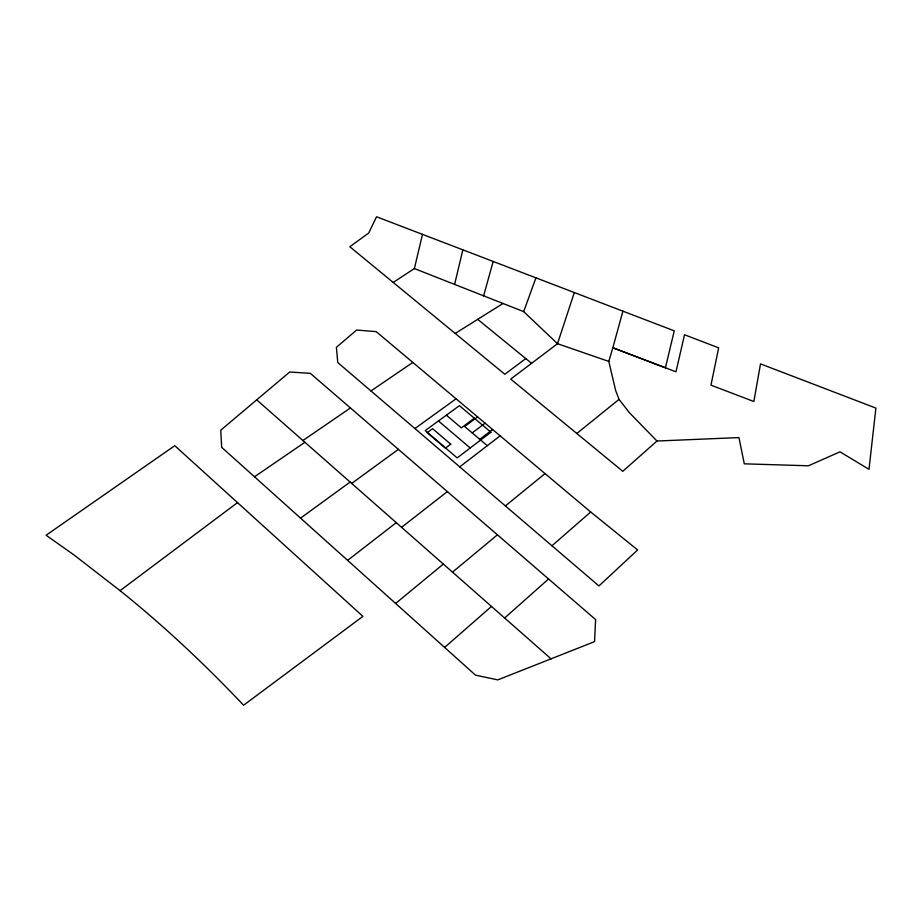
<?xml version="1.0" encoding="UTF-8"?>
<svg xmlns="http://www.w3.org/2000/svg" width="922" height="922" viewBox="0 0 922 922"><rect width="100%" height="100%" fill="white"/><g stroke="black" fill="none" stroke-linecap="round" stroke-linejoin="round"><path stroke-width="1.38" d="M422.495 234.372L414.381 268.567L393.187 282.432L349.83 246.727L368.696 233.047L376.556 216.774L674.247 330.837L665.442 367.786L612.842 347.755L622.915 311.152M454.627 284.402L462.832 249.839M483.624 295.824L493.166 261.456M656.971 441.027L629.472 412.756L619.042 399.364L615.642 390.502L608.797 361.412L612.842 347.755L675.964 371.82L684.527 334.767L718.664 347.848L710.966 385.154L753.85 401.508L760.512 363.89L875.9 408.089L868.985 469.321L839.977 451.826L808.421 465.794L744.284 463.824L738.948 437.581L656.971 441.027L622.776 471.315L510.719 379.092L557.51 343.71L574.314 292.551M608.797 361.412L557.51 343.71L523.684 311.613L535.936 277.833M504.634 618.017L548.567 578.958M444.623 647.417L491.472 606.446M551.932 545.789L590.702 511.987L637.621 549.961L598.931 585.943L337.763 362.553L336.403 347.306L356.618 330.041L376.199 331.643L590.702 511.987M256.696 399.848L220.75 430.205L221.66 447.308L475.522 675.169L497.834 679.871L594.529 641.643L595.624 619.572L310.334 373.352L289.727 372.004L256.696 399.848L551.056 658.85M452.506 572.147L497.407 534.841M395.619 603.461L443.332 564.08M505.36 505.936L545.029 473.585M576.803 433.49L619.042 399.364M401.566 527.338L447.343 491.587M347.617 560.369L396.23 522.682M459.744 466.866L500.127 435.841M479.74 439.287L492.59 429.514M472.191 432.891L485.087 423.198M120.079 590.645C163.92 625.831 204.949 664.428 243.592 705.226L362.911 616.369L174.765 445.695L46.1 535.244L73.668 554.71L120.079 590.645L237.507 502.617M525.77 358.577L504.841 374.274L393.187 282.432M474.334 418.219L461.357 427.877L446.375 415.177M477.596 416.894L464.665 426.529L487.312 445.695M351.674 483.451L398.385 449.36M300.618 518.095L350.106 482.068M414.935 428.534L456.09 398.788M302.923 440.497L350.441 407.962M254.495 476.778L304.905 442.295M370.932 390.951L412.814 362.461M455.226 333.441L503.032 303.476M414.381 268.567L523.684 311.613M477.688 319.346L531.579 363.303M438.434 420.962L470.22 447.988M490.942 432.211L457.185 457.9L425.226 430.586L459.433 405.657L490.942 432.211M450.743 444.162L445.395 448.161L427.22 432.637L432.614 428.695L450.743 444.162"/></g></svg>
